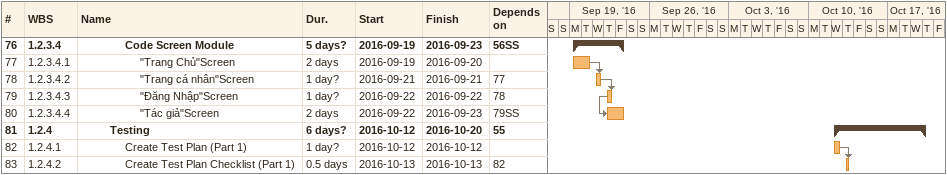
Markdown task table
| ID | WBS | Task | Duration | Start | Finish | Predecessors |
|---|---|---|---|---|---|---|
| 76 | 1.2.3.4 | **Code Screen Module** | 5d? | 2016-09-19 | 2016-09-23 | 56SS |
| 77 | 1.2.3.4.1 | "Trang Chủ"Screen | 2d | 2016-09-19 | 2016-09-20 |  |
| 78 | 1.2.3.4.2 | "Trang cá nhân"Screen | 1d? | 2016-09-21 | 2016-09-21 | 77 |
| 79 | 1.2.3.4.3 | "Đăng Nhập"Screen | 1d? | 2016-09-22 | 2016-09-22 | 78 |
| 80 | 1.2.3.4.4 | "Tác giả"Screen | 2d | 2016-09-22 | 2016-09-23 | 79SS |
| 81 | 1.2.4 | **Testing** | 6d? | 2016-10-12 | 2016-10-20 | 55 |
| 82 | 1.2.4.1 | Create Test Plan (Part 1) | 1d? | 2016-10-12 | 2016-10-12 |  |
| 83 | 1.2.4.2 | Create Test Plan Checklist (Part 1) | 0.5d | 2016-10-13 | 2016-10-13 | 82 |
